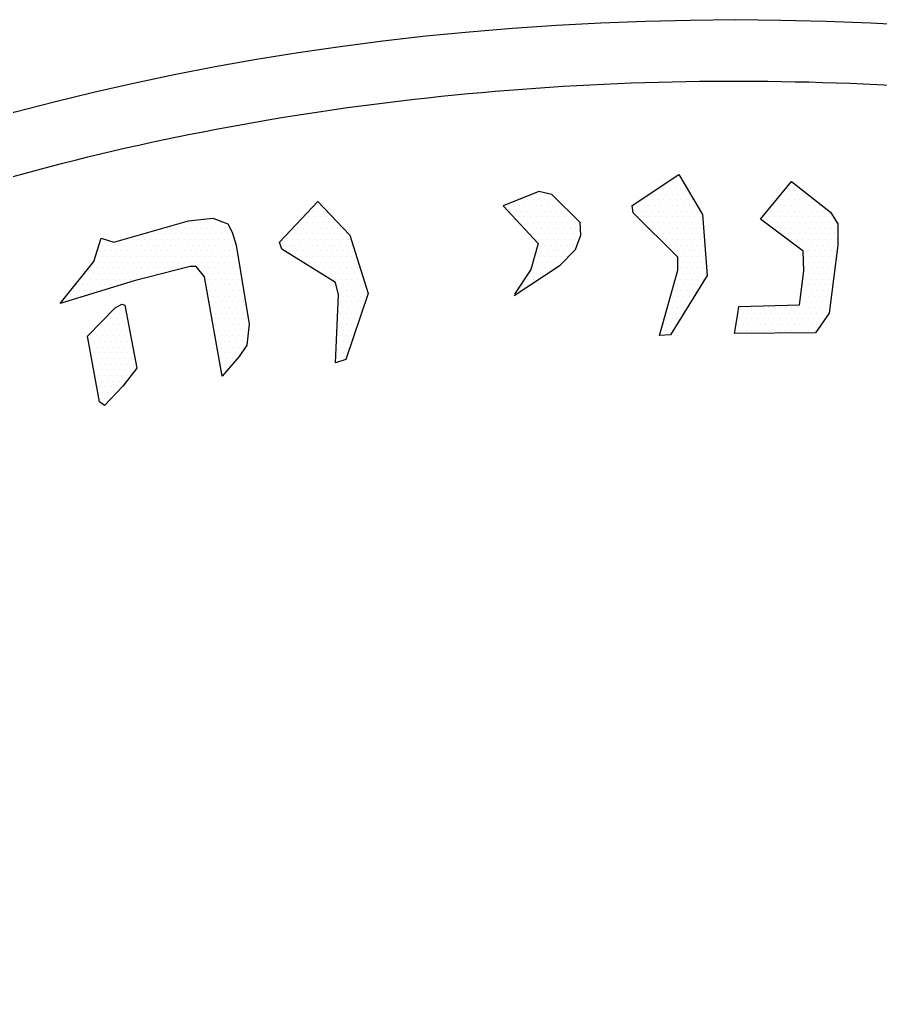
# Model space of a CAD drawing. Extents: x 208781 to 210549, y 749110 to 750610.
# Drawn here: x 209121.85 to 209157.4, y 750506.16 to 750546.76 of the extents above; entities that cross this region are included whole.
import ezdxf

# ---------------------------------------------------------------- set-up
doc = ezdxf.new("R2010")
doc.units = 0
doc.layers.add('_view', color=7, linetype='Continuous')

msp = doc.modelspace()

# ---------------------------------------------------------------- linework, layer by layer
at = {"layer": '_view'}
for p, q in [((209148.927, 750540.257), (209148.927, 750540.257)), ((209148.575, 750540.023), (209148.575, 750540.023)), ((209148.81, 750540.023), (209148.81, 750540.023)), ((209149.044, 750540.023), (209149.044, 750540.023)), ((209149.279, 750540.023), (209149.279, 750540.023)), ((209153.732, 750540.023), (209153.732, 750540.023)), ((209143.185, 750539.554), (209143.185, 750539.554)), ((209143.419, 750539.554), (209143.419, 750539.554)), ((209143.654, 750539.554), (209143.654, 750539.554)), ((209147.872, 750539.554), (209147.872, 750539.554)), ((209148.107, 750539.554), (209148.107, 750539.554)), ((209148.224, 750539.789), (209148.224, 750539.789)), ((209148.341, 750539.554), (209148.341, 750539.554)), ((209148.458, 750539.789), (209148.458, 750539.789)), ((209148.575, 750539.554), (209148.575, 750539.554)), ((209148.693, 750539.789), (209148.693, 750539.789)), ((209148.81, 750539.554), (209148.81, 750539.554)), ((209148.927, 750539.789), (209148.927, 750539.789)), ((209149.044, 750539.554), (209149.044, 750539.554)), ((209149.161, 750539.789), (209149.161, 750539.789)), ((209149.279, 750539.554), (209149.279, 750539.554)), ((209149.396, 750539.789), (209149.396, 750539.789)), ((209149.513, 750539.554), (209149.513, 750539.554)), ((209153.497, 750539.554), (209153.497, 750539.554)), ((209153.615, 750539.789), (209153.615, 750539.789)), ((209153.732, 750539.554), (209153.732, 750539.554)), ((209153.849, 750539.789), (209153.849, 750539.789)), ((209153.966, 750539.554), (209153.966, 750539.554)), ((209154.083, 750539.789), (209154.083, 750539.789)), ((209154.2, 750539.554), (209154.2, 750539.554)), ((209134.044, 750539.086), (209134.044, 750539.086)), ((209134.279, 750539.086), (209134.279, 750539.086)), ((209142.013, 750539.086), (209142.013, 750539.086)), ((209142.247, 750539.086), (209142.247, 750539.086)), ((209142.482, 750539.086), (209142.482, 750539.086)), ((209142.599, 750539.32), (209142.599, 750539.32)), ((209142.716, 750539.086), (209142.716, 750539.086)), ((209142.833, 750539.32), (209142.833, 750539.32)), ((209142.95, 750539.086), (209142.95, 750539.086)), ((209143.068, 750539.32), (209143.068, 750539.32)), ((209143.185, 750539.086), (209143.185, 750539.086)), ((209143.302, 750539.32), (209143.302, 750539.32)), ((209143.419, 750539.086), (209143.419, 750539.086)), ((209143.536, 750539.32), (209143.536, 750539.32)), ((209143.654, 750539.086), (209143.654, 750539.086)), ((209143.771, 750539.32), (209143.771, 750539.32)), ((209143.888, 750539.086), (209143.888, 750539.086)), ((209144.005, 750539.32), (209144.005, 750539.32)), ((209144.122, 750539.086), (209144.122, 750539.086)), ((209147.169, 750539.086), (209147.169, 750539.086)), ((209147.404, 750539.086), (209147.404, 750539.086)), ((209147.521, 750539.32), (209147.521, 750539.32)), ((209147.638, 750539.086), (209147.638, 750539.086)), ((209147.755, 750539.32), (209147.755, 750539.32)), ((209147.872, 750539.086), (209147.872, 750539.086)), ((209147.99, 750539.32), (209147.99, 750539.32)), ((209148.107, 750539.086), (209148.107, 750539.086)), ((209148.224, 750539.32), (209148.224, 750539.32)), ((209148.341, 750539.086), (209148.341, 750539.086)), ((209148.458, 750539.32), (209148.458, 750539.32)), ((209148.575, 750539.086), (209148.575, 750539.086)), ((209148.693, 750539.32), (209148.693, 750539.32)), ((209148.81, 750539.086), (209148.81, 750539.086)), ((209148.927, 750539.32), (209148.927, 750539.32)), ((209149.044, 750539.086), (209149.044, 750539.086)), ((209149.161, 750539.32), (209149.161, 750539.32)), ((209149.279, 750539.086), (209149.279, 750539.086)), ((209149.396, 750539.32), (209149.396, 750539.32)), ((209149.513, 750539.086), (209149.513, 750539.086)), ((209149.63, 750539.32), (209149.63, 750539.32)), ((209149.747, 750539.086), (209149.747, 750539.086)), ((209153.029, 750539.086), (209153.029, 750539.086)), ((209153.146, 750539.32), (209153.146, 750539.32)), ((209153.263, 750539.086), (209153.263, 750539.086)), ((209153.38, 750539.32), (209153.38, 750539.32)), ((209153.497, 750539.086), (209153.497, 750539.086)), ((209153.615, 750539.32), (209153.615, 750539.32)), ((209153.732, 750539.086), (209153.732, 750539.086)), ((209153.849, 750539.32), (209153.849, 750539.32)), ((209153.966, 750539.086), (209153.966, 750539.086)), ((209154.083, 750539.32), (209154.083, 750539.32)), ((209154.2, 750539.086), (209154.2, 750539.086)), ((209154.318, 750539.32), (209154.318, 750539.32)), ((209154.435, 750539.086), (209154.435, 750539.086)), ((209154.552, 750539.32), (209154.552, 750539.32)), ((209154.669, 750539.086), (209154.669, 750539.086)), ((209154.904, 750539.086), (209154.904, 750539.086)), ((209133.575, 750538.617), (209133.575, 750538.617)), ((209133.81, 750538.617), (209133.81, 750538.617)), ((209133.927, 750538.851), (209133.927, 750538.851)), ((209134.044, 750538.617), (209134.044, 750538.617)), ((209134.161, 750538.851), (209134.161, 750538.851)), ((209134.279, 750538.617), (209134.279, 750538.617)), ((209134.396, 750538.851), (209134.396, 750538.851)), ((209134.513, 750538.617), (209134.513, 750538.617)), ((209134.747, 750538.617), (209134.747, 750538.617)), ((209142.13, 750538.851), (209142.13, 750538.851)), ((209142.247, 750538.617), (209142.247, 750538.617)), ((209142.365, 750538.851), (209142.365, 750538.851)), ((209142.482, 750538.617), (209142.482, 750538.617)), ((209142.599, 750538.851), (209142.599, 750538.851)), ((209142.716, 750538.617), (209142.716, 750538.617)), ((209142.833, 750538.851), (209142.833, 750538.851)), ((209142.95, 750538.617), (209142.95, 750538.617)), ((209143.068, 750538.851), (209143.068, 750538.851)), ((209143.185, 750538.617), (209143.185, 750538.617)), ((209143.302, 750538.851), (209143.302, 750538.851)), ((209143.419, 750538.617), (209143.419, 750538.617)), ((209143.536, 750538.851), (209143.536, 750538.851)), ((209143.654, 750538.617), (209143.654, 750538.617)), ((209143.771, 750538.851), (209143.771, 750538.851)), ((209143.888, 750538.617), (209143.888, 750538.617)), ((209144.005, 750538.851), (209144.005, 750538.851)), ((209144.122, 750538.617), (209144.122, 750538.617)), ((209144.24, 750538.851), (209144.24, 750538.851)), ((209144.357, 750538.617), (209144.357, 750538.617)), ((209144.474, 750538.851), (209144.474, 750538.851)), ((209144.591, 750538.617), (209144.591, 750538.617)), ((209147.286, 750538.851), (209147.286, 750538.851)), ((209147.404, 750538.617), (209147.404, 750538.617)), ((209147.521, 750538.851), (209147.521, 750538.851)), ((209147.638, 750538.617), (209147.638, 750538.617)), ((209147.755, 750538.851), (209147.755, 750538.851)), ((209147.872, 750538.617), (209147.872, 750538.617)), ((209147.99, 750538.851), (209147.99, 750538.851)), ((209148.107, 750538.617), (209148.107, 750538.617)), ((209148.224, 750538.851), (209148.224, 750538.851)), ((209148.341, 750538.617), (209148.341, 750538.617)), ((209148.458, 750538.851), (209148.458, 750538.851)), ((209148.575, 750538.617), (209148.575, 750538.617)), ((209148.693, 750538.851), (209148.693, 750538.851)), ((209148.81, 750538.617), (209148.81, 750538.617)), ((209148.927, 750538.851), (209148.927, 750538.851)), ((209149.044, 750538.617), (209149.044, 750538.617)), ((209149.161, 750538.851), (209149.161, 750538.851)), ((209149.279, 750538.617), (209149.279, 750538.617)), ((209149.396, 750538.851), (209149.396, 750538.851)), ((209149.513, 750538.617), (209149.513, 750538.617)), ((209149.63, 750538.851), (209149.63, 750538.851)), ((209149.747, 750538.617), (209149.747, 750538.617)), ((209149.865, 750538.851), (209149.865, 750538.851)), ((209149.982, 750538.617), (209149.982, 750538.617)), ((209152.56, 750538.617), (209152.56, 750538.617)), ((209152.794, 750538.617), (209152.794, 750538.617)), ((209152.911, 750538.851), (209152.911, 750538.851)), ((209153.029, 750538.617), (209153.029, 750538.617)), ((209153.146, 750538.851), (209153.146, 750538.851)), ((209153.263, 750538.617), (209153.263, 750538.617)), ((209153.38, 750538.851), (209153.38, 750538.851)), ((209153.497, 750538.617), (209153.497, 750538.617)), ((209153.615, 750538.851), (209153.615, 750538.851)), ((209153.732, 750538.617), (209153.732, 750538.617)), ((209153.849, 750538.851), (209153.849, 750538.851)), ((209153.966, 750538.617), (209153.966, 750538.617)), ((209154.083, 750538.851), (209154.083, 750538.851)), ((209154.2, 750538.617), (209154.2, 750538.617)), ((209154.318, 750538.851), (209154.318, 750538.851)), ((209154.435, 750538.617), (209154.435, 750538.617)), ((209154.552, 750538.851), (209154.552, 750538.851)), ((209154.669, 750538.617), (209154.669, 750538.617)), ((209154.786, 750538.851), (209154.786, 750538.851)), ((209154.904, 750538.617), (209154.904, 750538.617)), ((209155.021, 750538.851), (209155.021, 750538.851)), ((209155.138, 750538.617), (209155.138, 750538.617)), ((209155.255, 750538.851), (209155.255, 750538.851)), ((209155.372, 750538.617), (209155.372, 750538.617)), ((209128.771, 750538.382), (209128.771, 750538.382)), ((209129.005, 750538.382), (209129.005, 750538.382)), ((209129.24, 750538.382), (209129.24, 750538.382)), ((209129.474, 750538.382), (209129.474, 750538.382)), ((209129.708, 750538.382), (209129.708, 750538.382)), ((209129.943, 750538.382), (209129.943, 750538.382)), ((209130.177, 750538.382), (209130.177, 750538.382)), ((209133.458, 750538.382), (209133.458, 750538.382)), ((209133.693, 750538.382), (209133.693, 750538.382)), ((209133.927, 750538.382), (209133.927, 750538.382)), ((209134.161, 750538.382), (209134.161, 750538.382)), ((209134.396, 750538.382), (209134.396, 750538.382)), ((209134.63, 750538.382), (209134.63, 750538.382)), ((209134.865, 750538.382), (209134.865, 750538.382)), ((209142.599, 750538.382), (209142.599, 750538.382)), ((209142.833, 750538.382), (209142.833, 750538.382)), ((209143.068, 750538.382), (209143.068, 750538.382)), ((209143.302, 750538.382), (209143.302, 750538.382)), ((209143.536, 750538.382), (209143.536, 750538.382)), ((209143.771, 750538.382), (209143.771, 750538.382)), ((209144.005, 750538.382), (209144.005, 750538.382)), ((209144.24, 750538.382), (209144.24, 750538.382)), ((209144.474, 750538.382), (209144.474, 750538.382)), ((209144.708, 750538.382), (209144.708, 750538.382)), ((209144.943, 750538.382), (209144.943, 750538.382)), ((209147.755, 750538.382), (209147.755, 750538.382)), ((209147.99, 750538.382), (209147.99, 750538.382)), ((209148.224, 750538.382), (209148.224, 750538.382)), ((209148.458, 750538.382), (209148.458, 750538.382)), ((209148.693, 750538.382), (209148.693, 750538.382)), ((209148.927, 750538.382), (209148.927, 750538.382)), ((209149.161, 750538.382), (209149.161, 750538.382)), ((209149.396, 750538.382), (209149.396, 750538.382)), ((209149.63, 750538.382), (209149.63, 750538.382)), ((209149.865, 750538.382), (209149.865, 750538.382)), ((209152.677, 750538.382), (209152.677, 750538.382)), ((209152.911, 750538.382), (209152.911, 750538.382)), ((209153.146, 750538.382), (209153.146, 750538.382)), ((209153.38, 750538.382), (209153.38, 750538.382)), ((209153.615, 750538.382), (209153.615, 750538.382)), ((209153.849, 750538.382), (209153.849, 750538.382)), ((209154.083, 750538.382), (209154.083, 750538.382)), ((209154.318, 750538.382), (209154.318, 750538.382)), ((209154.552, 750538.382), (209154.552, 750538.382)), ((209154.786, 750538.382), (209154.786, 750538.382)), ((209155.021, 750538.382), (209155.021, 750538.382)), ((209155.255, 750538.382), (209155.255, 750538.382)), ((209155.49, 750538.382), (209155.49, 750538.382)), ((209127.13, 750537.914), (209127.13, 750537.914)), ((209127.365, 750537.914), (209127.365, 750537.914)), ((209127.599, 750537.914), (209127.599, 750537.914)), ((209127.833, 750537.914), (209127.833, 750537.914)), ((209127.95, 750538.148), (209127.95, 750538.148)), ((209128.068, 750537.914), (209128.068, 750537.914)), ((209128.185, 750538.148), (209128.185, 750538.148)), ((209128.302, 750537.914), (209128.302, 750537.914)), ((209128.419, 750538.148), (209128.419, 750538.148)), ((209128.536, 750537.914), (209128.536, 750537.914)), ((209128.654, 750538.148), (209128.654, 750538.148)), ((209128.771, 750537.914), (209128.771, 750537.914)), ((209128.888, 750538.148), (209128.888, 750538.148)), ((209129.005, 750537.914), (209129.005, 750537.914)), ((209129.122, 750538.148), (209129.122, 750538.148)), ((209129.24, 750537.914), (209129.24, 750537.914)), ((209129.357, 750538.148), (209129.357, 750538.148)), ((209129.474, 750537.914), (209129.474, 750537.914)), ((209129.591, 750538.148), (209129.591, 750538.148)), ((209129.708, 750537.914), (209129.708, 750537.914)), ((209129.825, 750538.148), (209129.825, 750538.148)), ((209129.943, 750537.914), (209129.943, 750537.914)), ((209130.06, 750538.148), (209130.06, 750538.148)), ((209130.177, 750537.914), (209130.177, 750537.914)), ((209130.294, 750538.148), (209130.294, 750538.148)), ((209130.411, 750537.914), (209130.411, 750537.914)), ((209130.529, 750538.148), (209130.529, 750538.148)), ((209130.646, 750537.914), (209130.646, 750537.914)), ((209132.99, 750537.914), (209132.99, 750537.914)), ((209133.224, 750537.914), (209133.224, 750537.914)), ((209133.341, 750538.148), (209133.341, 750538.148)), ((209133.458, 750537.914), (209133.458, 750537.914)), ((209133.575, 750538.148), (209133.575, 750538.148)), ((209133.693, 750537.914), (209133.693, 750537.914)), ((209133.81, 750538.148), (209133.81, 750538.148)), ((209133.927, 750537.914), (209133.927, 750537.914)), ((209134.044, 750538.148), (209134.044, 750538.148)), ((209134.161, 750537.914), (209134.161, 750537.914)), ((209134.279, 750538.148), (209134.279, 750538.148)), ((209134.396, 750537.914), (209134.396, 750537.914)), ((209134.513, 750538.148), (209134.513, 750538.148)), ((209134.63, 750537.914), (209134.63, 750537.914)), ((209134.747, 750538.148), (209134.747, 750538.148)), ((209134.865, 750537.914), (209134.865, 750537.914)), ((209134.982, 750538.148), (209134.982, 750538.148)), ((209135.099, 750537.914), (209135.099, 750537.914)), ((209135.333, 750537.914), (209135.333, 750537.914)), ((209142.716, 750538.148), (209142.716, 750538.148)), ((209142.95, 750538.148), (209142.95, 750538.148)), ((209143.068, 750537.914), (209143.068, 750537.914)), ((209143.185, 750538.148), (209143.185, 750538.148)), ((209143.302, 750537.914), (209143.302, 750537.914)), ((209143.419, 750538.148), (209143.419, 750538.148)), ((209143.536, 750537.914), (209143.536, 750537.914)), ((209143.654, 750538.148), (209143.654, 750538.148)), ((209143.771, 750537.914), (209143.771, 750537.914)), ((209143.888, 750538.148), (209143.888, 750538.148)), ((209144.005, 750537.914), (209144.005, 750537.914)), ((209144.122, 750538.148), (209144.122, 750538.148)), ((209144.24, 750537.914), (209144.24, 750537.914)), ((209144.357, 750538.148), (209144.357, 750538.148)), ((209144.474, 750537.914), (209144.474, 750537.914)), ((209144.591, 750538.148), (209144.591, 750538.148)), ((209144.708, 750537.914), (209144.708, 750537.914)), ((209144.825, 750538.148), (209144.825, 750538.148)), ((209144.943, 750537.914), (209144.943, 750537.914)), ((209147.872, 750538.148), (209147.872, 750538.148)), ((209148.107, 750538.148), (209148.107, 750538.148)), ((209148.224, 750537.914), (209148.224, 750537.914)), ((209148.341, 750538.148), (209148.341, 750538.148)), ((209148.458, 750537.914), (209148.458, 750537.914)), ((209148.575, 750538.148), (209148.575, 750538.148)), ((209148.693, 750537.914), (209148.693, 750537.914)), ((209148.81, 750538.148), (209148.81, 750538.148)), ((209148.927, 750537.914), (209148.927, 750537.914)), ((209149.044, 750538.148), (209149.044, 750538.148)), ((209149.161, 750537.914), (209149.161, 750537.914)), ((209149.279, 750538.148), (209149.279, 750538.148)), ((209149.396, 750537.914), (209149.396, 750537.914)), ((209149.513, 750538.148), (209149.513, 750538.148)), ((209149.63, 750537.914), (209149.63, 750537.914)), ((209149.747, 750538.148), (209149.747, 750538.148)), ((209149.865, 750537.914), (209149.865, 750537.914)), ((209149.982, 750538.148), (209149.982, 750538.148)), ((209150.099, 750537.914), (209150.099, 750537.914)), ((209153.029, 750538.148), (209153.029, 750538.148)), ((209153.263, 750538.148), (209153.263, 750538.148)), ((209153.38, 750537.914), (209153.38, 750537.914)), ((209153.497, 750538.148), (209153.497, 750538.148)), ((209153.615, 750537.914), (209153.615, 750537.914)), ((209153.732, 750538.148), (209153.732, 750538.148)), ((209153.849, 750537.914), (209153.849, 750537.914)), ((209153.966, 750538.148), (209153.966, 750538.148)), ((209154.083, 750537.914), (209154.083, 750537.914)), ((209154.2, 750538.148), (209154.2, 750538.148)), ((209154.318, 750537.914), (209154.318, 750537.914)), ((209154.435, 750538.148), (209154.435, 750538.148)), ((209154.552, 750537.914), (209154.552, 750537.914)), ((209154.669, 750538.148), (209154.669, 750538.148)), ((209154.786, 750537.914), (209154.786, 750537.914)), ((209154.904, 750538.148), (209154.904, 750538.148)), ((209155.021, 750537.914), (209155.021, 750537.914)), ((209155.138, 750538.148), (209155.138, 750538.148)), ((209155.255, 750537.914), (209155.255, 750537.914)), ((209155.372, 750538.148), (209155.372, 750538.148)), ((209155.49, 750537.914), (209155.49, 750537.914)), ((209155.607, 750538.148), (209155.607, 750538.148)), ((209125.255, 750537.445), (209125.255, 750537.445)), ((209125.372, 750537.679), (209125.372, 750537.679)), ((209125.49, 750537.445), (209125.49, 750537.445)), ((209125.724, 750537.445), (209125.724, 750537.445)), ((209125.958, 750537.445), (209125.958, 750537.445)), ((209126.193, 750537.445), (209126.193, 750537.445)), ((209126.31, 750537.679), (209126.31, 750537.679)), ((209126.427, 750537.445), (209126.427, 750537.445)), ((209126.544, 750537.679), (209126.544, 750537.679)), ((209126.661, 750537.445), (209126.661, 750537.445)), ((209126.779, 750537.679), (209126.779, 750537.679)), ((209126.896, 750537.445), (209126.896, 750537.445)), ((209127.013, 750537.679), (209127.013, 750537.679)), ((209127.13, 750537.445), (209127.13, 750537.445)), ((209127.247, 750537.679), (209127.247, 750537.679)), ((209127.365, 750537.445), (209127.365, 750537.445)), ((209127.482, 750537.679), (209127.482, 750537.679)), ((209127.599, 750537.445), (209127.599, 750537.445)), ((209127.716, 750537.679), (209127.716, 750537.679)), ((209127.833, 750537.445), (209127.833, 750537.445)), ((209127.95, 750537.679), (209127.95, 750537.679)), ((209128.068, 750537.445), (209128.068, 750537.445)), ((209128.185, 750537.679), (209128.185, 750537.679)), ((209128.302, 750537.445), (209128.302, 750537.445)), ((209128.419, 750537.679), (209128.419, 750537.679)), ((209128.536, 750537.445), (209128.536, 750537.445)), ((209128.654, 750537.679), (209128.654, 750537.679)), ((209128.771, 750537.445), (209128.771, 750537.445)), ((209128.888, 750537.679), (209128.888, 750537.679)), ((209129.005, 750537.445), (209129.005, 750537.445)), ((209129.122, 750537.679), (209129.122, 750537.679)), ((209129.24, 750537.445), (209129.24, 750537.445)), ((209129.357, 750537.679), (209129.357, 750537.679)), ((209129.474, 750537.445), (209129.474, 750537.445)), ((209129.591, 750537.679), (209129.591, 750537.679)), ((209129.708, 750537.445), (209129.708, 750537.445)), ((209129.825, 750537.679), (209129.825, 750537.679)), ((209129.943, 750537.445), (209129.943, 750537.445)), ((209130.06, 750537.679), (209130.06, 750537.679)), ((209130.177, 750537.445), (209130.177, 750537.445)), ((209130.294, 750537.679), (209130.294, 750537.679)), ((209130.411, 750537.445), (209130.411, 750537.445)), ((209130.529, 750537.679), (209130.529, 750537.679)), ((209130.646, 750537.445), (209130.646, 750537.445)), ((209132.755, 750537.445), (209132.755, 750537.445)), ((209132.872, 750537.679), (209132.872, 750537.679)), ((209132.99, 750537.445), (209132.99, 750537.445)), ((209133.107, 750537.679), (209133.107, 750537.679)), ((209133.224, 750537.445), (209133.224, 750537.445)), ((209133.341, 750537.679), (209133.341, 750537.679)), ((209133.458, 750537.445), (209133.458, 750537.445)), ((209133.575, 750537.679), (209133.575, 750537.679)), ((209133.693, 750537.445), (209133.693, 750537.445)), ((209133.81, 750537.679), (209133.81, 750537.679)), ((209133.927, 750537.445), (209133.927, 750537.445)), ((209134.044, 750537.679), (209134.044, 750537.679)), ((209134.161, 750537.445), (209134.161, 750537.445)), ((209134.279, 750537.679), (209134.279, 750537.679)), ((209134.396, 750537.445), (209134.396, 750537.445)), ((209134.513, 750537.679), (209134.513, 750537.679)), ((209134.63, 750537.445), (209134.63, 750537.445)), ((209134.747, 750537.679), (209134.747, 750537.679)), ((209134.865, 750537.445), (209134.865, 750537.445)), ((209134.982, 750537.679), (209134.982, 750537.679)), ((209135.099, 750537.445), (209135.099, 750537.445)), ((209135.216, 750537.679), (209135.216, 750537.679)), ((209135.333, 750537.445), (209135.333, 750537.445)), ((209135.45, 750537.679), (209135.45, 750537.679)), ((209135.568, 750537.445), (209135.568, 750537.445)), ((209143.185, 750537.679), (209143.185, 750537.679)), ((209143.302, 750537.445), (209143.302, 750537.445)), ((209143.419, 750537.679), (209143.419, 750537.679)), ((209143.536, 750537.445), (209143.536, 750537.445)), ((209143.654, 750537.679), (209143.654, 750537.679)), ((209143.771, 750537.445), (209143.771, 750537.445)), ((209143.888, 750537.679), (209143.888, 750537.679)), ((209144.005, 750537.445), (209144.005, 750537.445)), ((209144.122, 750537.679), (209144.122, 750537.679)), ((209144.24, 750537.445), (209144.24, 750537.445)), ((209144.357, 750537.679), (209144.357, 750537.679)), ((209144.474, 750537.445), (209144.474, 750537.445)), ((209144.591, 750537.679), (209144.591, 750537.679)), ((209144.708, 750537.445), (209144.708, 750537.445)), ((209144.825, 750537.679), (209144.825, 750537.679)), ((209148.341, 750537.679), (209148.341, 750537.679)), ((209148.575, 750537.679), (209148.575, 750537.679)), ((209148.693, 750537.445), (209148.693, 750537.445)), ((209148.81, 750537.679), (209148.81, 750537.679)), ((209148.927, 750537.445), (209148.927, 750537.445)), ((209149.044, 750537.679), (209149.044, 750537.679)), ((209149.161, 750537.445), (209149.161, 750537.445)), ((209149.279, 750537.679), (209149.279, 750537.679)), ((209149.396, 750537.445), (209149.396, 750537.445)), ((209149.513, 750537.679), (209149.513, 750537.679)), ((209149.63, 750537.445), (209149.63, 750537.445)), ((209149.747, 750537.679), (209149.747, 750537.679)), ((209149.865, 750537.445), (209149.865, 750537.445)), ((209149.982, 750537.679), (209149.982, 750537.679)), ((209150.099, 750537.445), (209150.099, 750537.445)), ((209153.732, 750537.679), (209153.732, 750537.679)), ((209153.966, 750537.679), (209153.966, 750537.679)), ((209154.083, 750537.445), (209154.083, 750537.445)), ((209154.2, 750537.679), (209154.2, 750537.679)), ((209154.318, 750537.445), (209154.318, 750537.445)), ((209154.435, 750537.679), (209154.435, 750537.679)), ((209154.552, 750537.445), (209154.552, 750537.445)), ((209154.669, 750537.679), (209154.669, 750537.679)), ((209154.786, 750537.445), (209154.786, 750537.445)), ((209154.904, 750537.679), (209154.904, 750537.679)), ((209155.021, 750537.445), (209155.021, 750537.445)), ((209155.138, 750537.679), (209155.138, 750537.679)), ((209155.255, 750537.445), (209155.255, 750537.445)), ((209155.372, 750537.679), (209155.372, 750537.679)), ((209155.49, 750537.445), (209155.49, 750537.445)), ((209155.607, 750537.679), (209155.607, 750537.679)), ((209125.021, 750536.976), (209125.021, 750536.976)), ((209125.138, 750537.211), (209125.138, 750537.211)), ((209125.255, 750536.976), (209125.255, 750536.976)), ((209125.372, 750537.211), (209125.372, 750537.211)), ((209125.49, 750536.976), (209125.49, 750536.976)), ((209125.607, 750537.211), (209125.607, 750537.211)), ((209125.724, 750536.976), (209125.724, 750536.976)), ((209125.841, 750537.211), (209125.841, 750537.211)), ((209125.958, 750536.976), (209125.958, 750536.976)), ((209126.075, 750537.211), (209126.075, 750537.211)), ((209126.193, 750536.976), (209126.193, 750536.976)), ((209126.31, 750537.211), (209126.31, 750537.211)), ((209126.427, 750536.976), (209126.427, 750536.976)), ((209126.544, 750537.211), (209126.544, 750537.211)), ((209126.661, 750536.976), (209126.661, 750536.976)), ((209126.779, 750537.211), (209126.779, 750537.211)), ((209126.896, 750536.976), (209126.896, 750536.976)), ((209127.013, 750537.211), (209127.013, 750537.211)), ((209127.13, 750536.976), (209127.13, 750536.976)), ((209127.247, 750537.211), (209127.247, 750537.211)), ((209127.365, 750536.976), (209127.365, 750536.976)), ((209127.482, 750537.211), (209127.482, 750537.211)), ((209127.599, 750536.976), (209127.599, 750536.976)), ((209127.716, 750537.211), (209127.716, 750537.211)), ((209127.833, 750536.976), (209127.833, 750536.976)), ((209127.95, 750537.211), (209127.95, 750537.211)), ((209128.068, 750536.976), (209128.068, 750536.976)), ((209128.185, 750537.211), (209128.185, 750537.211)), ((209128.302, 750536.976), (209128.302, 750536.976)), ((209128.419, 750537.211), (209128.419, 750537.211)), ((209128.536, 750536.976), (209128.536, 750536.976)), ((209128.654, 750537.211), (209128.654, 750537.211)), ((209128.771, 750536.976), (209128.771, 750536.976)), ((209128.888, 750537.211), (209128.888, 750537.211)), ((209129.005, 750536.976), (209129.005, 750536.976)), ((209129.122, 750537.211), (209129.122, 750537.211)), ((209129.24, 750536.976), (209129.24, 750536.976)), ((209129.357, 750537.211), (209129.357, 750537.211)), ((209129.474, 750536.976), (209129.474, 750536.976)), ((209129.591, 750537.211), (209129.591, 750537.211)), ((209129.708, 750536.976), (209129.708, 750536.976)), ((209129.825, 750537.211), (209129.825, 750537.211)), ((209129.943, 750536.976), (209129.943, 750536.976)), ((209130.06, 750537.211), (209130.06, 750537.211)), ((209130.177, 750536.976), (209130.177, 750536.976)), ((209130.294, 750537.211), (209130.294, 750537.211)), ((209130.411, 750536.976), (209130.411, 750536.976)), ((209130.529, 750537.211), (209130.529, 750537.211)), ((209130.646, 750536.976), (209130.646, 750536.976)), ((209130.763, 750537.211), (209130.763, 750537.211)), ((209132.872, 750537.211), (209132.872, 750537.211)), ((209133.107, 750537.211), (209133.107, 750537.211)), ((209133.224, 750536.976), (209133.224, 750536.976)), ((209133.341, 750537.211), (209133.341, 750537.211)), ((209133.458, 750536.976), (209133.458, 750536.976)), ((209133.575, 750537.211), (209133.575, 750537.211)), ((209133.693, 750536.976), (209133.693, 750536.976)), ((209133.81, 750537.211), (209133.81, 750537.211)), ((209133.927, 750536.976), (209133.927, 750536.976)), ((209134.044, 750537.211), (209134.044, 750537.211)), ((209134.161, 750536.976), (209134.161, 750536.976)), ((209134.279, 750537.211), (209134.279, 750537.211)), ((209134.396, 750536.976), (209134.396, 750536.976)), ((209134.513, 750537.211), (209134.513, 750537.211)), ((209134.63, 750536.976), (209134.63, 750536.976)), ((209134.747, 750537.211), (209134.747, 750537.211)), ((209134.865, 750536.976), (209134.865, 750536.976)), ((209134.982, 750537.211), (209134.982, 750537.211)), ((209135.099, 750536.976), (209135.099, 750536.976)), ((209135.216, 750537.211), (209135.216, 750537.211)), ((209135.333, 750536.976), (209135.333, 750536.976)), ((209135.45, 750537.211), (209135.45, 750537.211)), ((209135.568, 750536.976), (209135.568, 750536.976)), ((209135.685, 750537.211), (209135.685, 750537.211)), ((209143.302, 750536.976), (209143.302, 750536.976)), ((209143.419, 750537.211), (209143.419, 750537.211)), ((209143.536, 750536.976), (209143.536, 750536.976)), ((209143.654, 750537.211), (209143.654, 750537.211)), ((209143.771, 750536.976), (209143.771, 750536.976)), ((209143.888, 750537.211), (209143.888, 750537.211)), ((209144.005, 750536.976), (209144.005, 750536.976)), ((209144.122, 750537.211), (209144.122, 750537.211)), ((209144.24, 750536.976), (209144.24, 750536.976)), ((209144.357, 750537.211), (209144.357, 750537.211)), ((209144.474, 750536.976), (209144.474, 750536.976)), ((209144.591, 750537.211), (209144.591, 750537.211)), ((209148.81, 750537.211), (209148.81, 750537.211)), ((209149.044, 750537.211), (209149.044, 750537.211)), ((209149.161, 750536.976), (209149.161, 750536.976)), ((209149.279, 750537.211), (209149.279, 750537.211)), ((209149.396, 750536.976), (209149.396, 750536.976)), ((209149.513, 750537.211), (209149.513, 750537.211)), ((209149.63, 750536.976), (209149.63, 750536.976)), ((209149.747, 750537.211), (209149.747, 750537.211)), ((209149.865, 750536.976), (209149.865, 750536.976)), ((209149.982, 750537.211), (209149.982, 750537.211)), ((209150.099, 750536.976), (209150.099, 750536.976)), ((209154.318, 750536.976), (209154.318, 750536.976)), ((209154.435, 750537.211), (209154.435, 750537.211)), ((209154.552, 750536.976), (209154.552, 750536.976)), ((209154.669, 750537.211), (209154.669, 750537.211)), ((209154.786, 750536.976), (209154.786, 750536.976)), ((209154.904, 750537.211), (209154.904, 750537.211)), ((209155.021, 750536.976), (209155.021, 750536.976)), ((209155.138, 750537.211), (209155.138, 750537.211)), ((209155.255, 750536.976), (209155.255, 750536.976)), ((209155.372, 750537.211), (209155.372, 750537.211)), ((209155.49, 750536.976), (209155.49, 750536.976)), ((209155.607, 750537.211), (209155.607, 750537.211)), ((209124.904, 750536.742), (209124.904, 750536.742)), ((209125.138, 750536.742), (209125.138, 750536.742)), ((209125.372, 750536.742), (209125.372, 750536.742)), ((209125.607, 750536.742), (209125.607, 750536.742)), ((209125.841, 750536.742), (209125.841, 750536.742)), ((209126.075, 750536.742), (209126.075, 750536.742)), ((209126.31, 750536.742), (209126.31, 750536.742)), ((209126.544, 750536.742), (209126.544, 750536.742)), ((209126.779, 750536.742), (209126.779, 750536.742)), ((209127.013, 750536.742), (209127.013, 750536.742)), ((209127.247, 750536.742), (209127.247, 750536.742)), ((209127.482, 750536.742), (209127.482, 750536.742)), ((209127.716, 750536.742), (209127.716, 750536.742)), ((209127.95, 750536.742), (209127.95, 750536.742)), ((209128.185, 750536.742), (209128.185, 750536.742)), ((209128.419, 750536.742), (209128.419, 750536.742)), ((209128.654, 750536.742), (209128.654, 750536.742)), ((209128.888, 750536.742), (209128.888, 750536.742)), ((209129.122, 750536.742), (209129.122, 750536.742)), ((209129.357, 750536.742), (209129.357, 750536.742)), ((209129.591, 750536.742), (209129.591, 750536.742)), ((209129.825, 750536.742), (209129.825, 750536.742)), ((209130.06, 750536.742), (209130.06, 750536.742)), ((209130.294, 750536.742), (209130.294, 750536.742)), ((209130.529, 750536.742), (209130.529, 750536.742)), ((209130.763, 750536.742), (209130.763, 750536.742)), ((209133.575, 750536.742), (209133.575, 750536.742)), ((209133.81, 750536.742), (209133.81, 750536.742)), ((209134.044, 750536.742), (209134.044, 750536.742)), ((209134.279, 750536.742), (209134.279, 750536.742)), ((209134.513, 750536.742), (209134.513, 750536.742)), ((209134.747, 750536.742), (209134.747, 750536.742)), ((209134.982, 750536.742), (209134.982, 750536.742)), ((209135.216, 750536.742), (209135.216, 750536.742)), ((209135.45, 750536.742), (209135.45, 750536.742)), ((209135.685, 750536.742), (209135.685, 750536.742)), ((209143.185, 750536.742), (209143.185, 750536.742)), ((209143.419, 750536.742), (209143.419, 750536.742)), ((209143.654, 750536.742), (209143.654, 750536.742)), ((209143.888, 750536.742), (209143.888, 750536.742)), ((209144.122, 750536.742), (209144.122, 750536.742)), ((209149.044, 750536.742), (209149.044, 750536.742)), ((209149.279, 750536.742), (209149.279, 750536.742)), ((209149.513, 750536.742), (209149.513, 750536.742)), ((209149.747, 750536.742), (209149.747, 750536.742)), ((209149.982, 750536.742), (209149.982, 750536.742)), ((209154.435, 750536.742), (209154.435, 750536.742)), ((209154.669, 750536.742), (209154.669, 750536.742)), ((209154.904, 750536.742), (209154.904, 750536.742)), ((209155.138, 750536.742), (209155.138, 750536.742)), ((209155.372, 750536.742), (209155.372, 750536.742)), ((209124.669, 750536.273), (209124.669, 750536.273)), ((209124.786, 750536.507), (209124.786, 750536.507)), ((209124.904, 750536.273), (209124.904, 750536.273)), ((209125.021, 750536.507), (209125.021, 750536.507)), ((209125.138, 750536.273), (209125.138, 750536.273)), ((209125.255, 750536.507), (209125.255, 750536.507)), ((209125.372, 750536.273), (209125.372, 750536.273)), ((209125.49, 750536.507), (209125.49, 750536.507)), ((209125.607, 750536.273), (209125.607, 750536.273)), ((209125.724, 750536.507), (209125.724, 750536.507)), ((209125.841, 750536.273), (209125.841, 750536.273)), ((209125.958, 750536.507), (209125.958, 750536.507)), ((209126.075, 750536.273), (209126.075, 750536.273)), ((209126.193, 750536.507), (209126.193, 750536.507)), ((209126.31, 750536.273), (209126.31, 750536.273)), ((209126.427, 750536.507), (209126.427, 750536.507)), ((209126.544, 750536.273), (209126.544, 750536.273)), ((209126.661, 750536.507), (209126.661, 750536.507)), ((209126.779, 750536.273), (209126.779, 750536.273)), ((209126.896, 750536.507), (209126.896, 750536.507)), ((209127.013, 750536.273), (209127.013, 750536.273)), ((209127.13, 750536.507), (209127.13, 750536.507)), ((209127.247, 750536.273), (209127.247, 750536.273)), ((209127.365, 750536.507), (209127.365, 750536.507)), ((209127.482, 750536.273), (209127.482, 750536.273)), ((209127.599, 750536.507), (209127.599, 750536.507)), ((209127.716, 750536.273), (209127.716, 750536.273)), ((209127.833, 750536.507), (209127.833, 750536.507)), ((209128.068, 750536.507), (209128.068, 750536.507)), ((209128.302, 750536.507), (209128.302, 750536.507)), ((209128.536, 750536.507), (209128.536, 750536.507)), ((209129.24, 750536.507), (209129.24, 750536.507)), ((209129.474, 750536.507), (209129.474, 750536.507)), ((209129.591, 750536.273), (209129.591, 750536.273)), ((209129.708, 750536.507), (209129.708, 750536.507)), ((209129.825, 750536.273), (209129.825, 750536.273)), ((209129.943, 750536.507), (209129.943, 750536.507)), ((209130.06, 750536.273), (209130.06, 750536.273)), ((209130.177, 750536.507), (209130.177, 750536.507)), ((209130.294, 750536.273), (209130.294, 750536.273)), ((209130.411, 750536.507), (209130.411, 750536.507)), ((209130.529, 750536.273), (209130.529, 750536.273)), ((209130.646, 750536.507), (209130.646, 750536.507)), ((209130.763, 750536.273), (209130.763, 750536.273)), ((209130.88, 750536.507), (209130.88, 750536.507)), ((209134.161, 750536.507), (209134.161, 750536.507)), ((209134.396, 750536.507), (209134.396, 750536.507)), ((209134.513, 750536.273), (209134.513, 750536.273)), ((209134.63, 750536.507), (209134.63, 750536.507)), ((209134.747, 750536.273), (209134.747, 750536.273)), ((209134.865, 750536.507), (209134.865, 750536.507)), ((209134.982, 750536.273), (209134.982, 750536.273)), ((209135.099, 750536.507), (209135.099, 750536.507)), ((209135.216, 750536.273), (209135.216, 750536.273)), ((209135.333, 750536.507), (209135.333, 750536.507)), ((209135.45, 750536.273), (209135.45, 750536.273)), ((209135.568, 750536.507), (209135.568, 750536.507)), ((209135.685, 750536.273), (209135.685, 750536.273)), ((209135.802, 750536.507), (209135.802, 750536.507)), ((209135.919, 750536.273), (209135.919, 750536.273)), ((209142.95, 750536.273), (209142.95, 750536.273)), ((209143.068, 750536.507), (209143.068, 750536.507)), ((209143.185, 750536.273), (209143.185, 750536.273)), ((209143.302, 750536.507), (209143.302, 750536.507)), ((209143.419, 750536.273), (209143.419, 750536.273)), ((209143.536, 750536.507), (209143.536, 750536.507)), ((209143.771, 750536.507), (209143.771, 750536.507)), ((209149.044, 750536.273), (209149.044, 750536.273)), ((209149.161, 750536.507), (209149.161, 750536.507)), ((209149.279, 750536.273), (209149.279, 750536.273)), ((209149.396, 750536.507), (209149.396, 750536.507)), ((209149.513, 750536.273), (209149.513, 750536.273)), ((209149.63, 750536.507), (209149.63, 750536.507)), ((209149.747, 750536.273), (209149.747, 750536.273)), ((209149.865, 750536.507), (209149.865, 750536.507)), ((209149.982, 750536.273), (209149.982, 750536.273)), ((209150.099, 750536.507), (209150.099, 750536.507)), ((209150.216, 750536.273), (209150.216, 750536.273)), ((209154.318, 750536.507), (209154.318, 750536.507)), ((209154.435, 750536.273), (209154.435, 750536.273)), ((209154.552, 750536.507), (209154.552, 750536.507)), ((209154.669, 750536.273), (209154.669, 750536.273)), ((209154.786, 750536.507), (209154.786, 750536.507)), ((209154.904, 750536.273), (209154.904, 750536.273)), ((209155.021, 750536.507), (209155.021, 750536.507)), ((209155.138, 750536.273), (209155.138, 750536.273)), ((209155.255, 750536.507), (209155.255, 750536.507)), ((209155.372, 750536.273), (209155.372, 750536.273)), ((209155.49, 750536.507), (209155.49, 750536.507)), ((209124.2, 750535.804), (209124.2, 750535.804)), ((209124.435, 750535.804), (209124.435, 750535.804)), ((209124.552, 750536.039), (209124.552, 750536.039)), ((209124.669, 750535.804), (209124.669, 750535.804)), ((209124.786, 750536.039), (209124.786, 750536.039)), ((209124.904, 750535.804), (209124.904, 750535.804)), ((209125.021, 750536.039), (209125.021, 750536.039)), ((209125.138, 750535.804), (209125.138, 750535.804)), ((209125.255, 750536.039), (209125.255, 750536.039)), ((209125.372, 750535.804), (209125.372, 750535.804)), ((209125.49, 750536.039), (209125.49, 750536.039)), ((209125.607, 750535.804), (209125.607, 750535.804)), ((209125.724, 750536.039), (209125.724, 750536.039)), ((209125.841, 750535.804), (209125.841, 750535.804)), ((209125.958, 750536.039), (209125.958, 750536.039)), ((209126.193, 750536.039), (209126.193, 750536.039)), ((209126.427, 750536.039), (209126.427, 750536.039)), ((209126.661, 750536.039), (209126.661, 750536.039)), ((209129.591, 750535.804), (209129.591, 750535.804)), ((209129.708, 750536.039), (209129.708, 750536.039)), ((209129.825, 750535.804), (209129.825, 750535.804)), ((209129.943, 750536.039), (209129.943, 750536.039)), ((209130.06, 750535.804), (209130.06, 750535.804)), ((209130.177, 750536.039), (209130.177, 750536.039)), ((209130.294, 750535.804), (209130.294, 750535.804)), ((209130.411, 750536.039), (209130.411, 750536.039)), ((209130.529, 750535.804), (209130.529, 750535.804)), ((209130.646, 750536.039), (209130.646, 750536.039)), ((209130.763, 750535.804), (209130.763, 750535.804)), ((209130.88, 750536.039), (209130.88, 750536.039)), ((209130.997, 750535.804), (209130.997, 750535.804)), ((209134.865, 750536.039), (209134.865, 750536.039)), ((209134.982, 750535.804), (209134.982, 750535.804)), ((209135.099, 750536.039), (209135.099, 750536.039)), ((209135.216, 750535.804), (209135.216, 750535.804)), ((209135.333, 750536.039), (209135.333, 750536.039)), ((209135.45, 750535.804), (209135.45, 750535.804)), ((209135.568, 750536.039), (209135.568, 750536.039)), ((209135.685, 750535.804), (209135.685, 750535.804)), ((209135.802, 750536.039), (209135.802, 750536.039)), ((209135.919, 750535.804), (209135.919, 750535.804)), ((209136.036, 750536.039), (209136.036, 750536.039)), ((209142.716, 750535.804), (209142.716, 750535.804)), ((209142.833, 750536.039), (209142.833, 750536.039)), ((209143.068, 750536.039), (209143.068, 750536.039)), ((209149.044, 750535.804), (209149.044, 750535.804)), ((209149.161, 750536.039), (209149.161, 750536.039)), ((209149.279, 750535.804), (209149.279, 750535.804)), ((209149.396, 750536.039), (209149.396, 750536.039)), ((209149.513, 750535.804), (209149.513, 750535.804)), ((209149.63, 750536.039), (209149.63, 750536.039)), ((209149.747, 750535.804), (209149.747, 750535.804)), ((209149.865, 750536.039), (209149.865, 750536.039)), ((209149.982, 750535.804), (209149.982, 750535.804)), ((209150.099, 750536.039), (209150.099, 750536.039)), ((209154.2, 750535.804), (209154.2, 750535.804)), ((209154.318, 750536.039), (209154.318, 750536.039)), ((209154.435, 750535.804), (209154.435, 750535.804)), ((209154.552, 750536.039), (209154.552, 750536.039)), ((209154.669, 750535.804), (209154.669, 750535.804)), ((209154.786, 750536.039), (209154.786, 750536.039)), ((209154.904, 750535.804), (209154.904, 750535.804)), ((209155.021, 750536.039), (209155.021, 750536.039)), ((209155.138, 750535.804), (209155.138, 750535.804)), ((209155.255, 750536.039), (209155.255, 750536.039)), ((209155.372, 750535.804), (209155.372, 750535.804)), ((209123.966, 750535.336), (209123.966, 750535.336)), ((209124.083, 750535.57), (209124.083, 750535.57)), ((209124.2, 750535.336), (209124.2, 750535.336)), ((209124.318, 750535.57), (209124.318, 750535.57)), ((209124.435, 750535.336), (209124.435, 750535.336)), ((209124.552, 750535.57), (209124.552, 750535.57)), ((209124.786, 750535.57), (209124.786, 750535.57)), ((209125.021, 750535.57), (209125.021, 750535.57)), ((209125.255, 750535.57), (209125.255, 750535.57)), ((209129.708, 750535.57), (209129.708, 750535.57)), ((209129.825, 750535.336), (209129.825, 750535.336)), ((209129.943, 750535.57), (209129.943, 750535.57)), ((209130.06, 750535.336), (209130.06, 750535.336)), ((209130.177, 750535.57), (209130.177, 750535.57)), ((209130.294, 750535.336), (209130.294, 750535.336)), ((209130.411, 750535.57), (209130.411, 750535.57)), ((209130.529, 750535.336), (209130.529, 750535.336)), ((209130.646, 750535.57), (209130.646, 750535.57)), ((209130.763, 750535.336), (209130.763, 750535.336)), ((209130.88, 750535.57), (209130.88, 750535.57)), ((209130.997, 750535.336), (209130.997, 750535.336)), ((209135.099, 750535.57), (209135.099, 750535.57)), ((209135.216, 750535.336), (209135.216, 750535.336)), ((209135.333, 750535.57), (209135.333, 750535.57)), ((209135.45, 750535.336), (209135.45, 750535.336)), ((209135.568, 750535.57), (209135.568, 750535.57)), ((209135.685, 750535.336), (209135.685, 750535.336)), ((209135.802, 750535.57), (209135.802, 750535.57)), ((209135.919, 750535.336), (209135.919, 750535.336)), ((209136.036, 750535.57), (209136.036, 750535.57)), ((209136.154, 750535.336), (209136.154, 750535.336)), ((209148.81, 750535.336), (209148.81, 750535.336)), ((209148.927, 750535.57), (209148.927, 750535.57)), ((209149.044, 750535.336), (209149.044, 750535.336)), ((209149.161, 750535.57), (209149.161, 750535.57)), ((209149.279, 750535.336), (209149.279, 750535.336)), ((209149.396, 750535.57), (209149.396, 750535.57)), ((209149.513, 750535.336), (209149.513, 750535.336)), ((209149.63, 750535.57), (209149.63, 750535.57)), ((209154.2, 750535.336), (209154.2, 750535.336)), ((209154.318, 750535.57), (209154.318, 750535.57)), ((209154.435, 750535.336), (209154.435, 750535.336)), ((209154.552, 750535.57), (209154.552, 750535.57)), ((209154.669, 750535.336), (209154.669, 750535.336)), ((209154.786, 750535.57), (209154.786, 750535.57)), ((209154.904, 750535.336), (209154.904, 750535.336)), ((209155.021, 750535.57), (209155.021, 750535.57)), ((209155.138, 750535.336), (209155.138, 750535.336)), ((209155.255, 750535.57), (209155.255, 750535.57)), ((209155.372, 750535.336), (209155.372, 750535.336)), ((209123.615, 750535.101), (209123.615, 750535.101)), ((209129.708, 750535.101), (209129.708, 750535.101)), ((209129.943, 750535.101), (209129.943, 750535.101)), ((209130.177, 750535.101), (209130.177, 750535.101)), ((209130.411, 750535.101), (209130.411, 750535.101)), ((209130.646, 750535.101), (209130.646, 750535.101)), ((209130.88, 750535.101), (209130.88, 750535.101)), ((209131.115, 750535.101), (209131.115, 750535.101)), ((209135.099, 750535.101), (209135.099, 750535.101)), ((209135.333, 750535.101), (209135.333, 750535.101)), ((209135.568, 750535.101), (209135.568, 750535.101)), ((209135.802, 750535.101), (209135.802, 750535.101)), ((209136.036, 750535.101), (209136.036, 750535.101)), ((209148.693, 750535.101), (209148.693, 750535.101)), ((209148.927, 750535.101), (209148.927, 750535.101)), ((209149.161, 750535.101), (209149.161, 750535.101)), ((209149.396, 750535.101), (209149.396, 750535.101)), ((209154.083, 750535.101), (209154.083, 750535.101)), ((209154.318, 750535.101), (209154.318, 750535.101)), ((209154.552, 750535.101), (209154.552, 750535.101)), ((209154.786, 750535.101), (209154.786, 750535.101)), ((209155.021, 750535.101), (209155.021, 750535.101)), ((209155.255, 750535.101), (209155.255, 750535.101)), ((209125.724, 750534.632), (209125.724, 750534.632)), ((209125.841, 750534.867), (209125.841, 750534.867)), ((209125.958, 750534.632), (209125.958, 750534.632)), ((209126.075, 750534.867), (209126.075, 750534.867)), ((209126.193, 750534.632), (209126.193, 750534.632)), ((209129.825, 750534.867), (209129.825, 750534.867)), ((209129.943, 750534.632), (209129.943, 750534.632)), ((209130.06, 750534.867), (209130.06, 750534.867)), ((209130.177, 750534.632), (209130.177, 750534.632)), ((209130.294, 750534.867), (209130.294, 750534.867)), ((209130.411, 750534.632), (209130.411, 750534.632)), ((209130.529, 750534.867), (209130.529, 750534.867)), ((209130.646, 750534.632), (209130.646, 750534.632)), ((209130.763, 750534.867), (209130.763, 750534.867)), ((209130.88, 750534.632), (209130.88, 750534.632)), ((209130.997, 750534.867), (209130.997, 750534.867)), ((209131.115, 750534.632), (209131.115, 750534.632)), ((209135.099, 750534.632), (209135.099, 750534.632)), ((209135.216, 750534.867), (209135.216, 750534.867)), ((209135.333, 750534.632), (209135.333, 750534.632)), ((209135.45, 750534.867), (209135.45, 750534.867)), ((209135.568, 750534.632), (209135.568, 750534.632)), ((209135.685, 750534.867), (209135.685, 750534.867)), ((209135.802, 750534.632), (209135.802, 750534.632)), ((209135.919, 750534.867), (209135.919, 750534.867)), ((209148.693, 750534.632), (209148.693, 750534.632)), ((209148.81, 750534.867), (209148.81, 750534.867)), ((209148.927, 750534.632), (209148.927, 750534.632)), ((209149.044, 750534.867), (209149.044, 750534.867)), ((209149.161, 750534.632), (209149.161, 750534.632)), ((209149.279, 750534.867), (209149.279, 750534.867)), ((209151.622, 750534.867), (209151.622, 750534.867)), ((209151.74, 750534.632), (209151.74, 750534.632)), ((209151.857, 750534.867), (209151.857, 750534.867)), ((209151.974, 750534.632), (209151.974, 750534.632)), ((209152.091, 750534.867), (209152.091, 750534.867)), ((209152.208, 750534.632), (209152.208, 750534.632)), ((209152.325, 750534.867), (209152.325, 750534.867)), ((209152.443, 750534.632), (209152.443, 750534.632)), ((209152.56, 750534.867), (209152.56, 750534.867)), ((209152.677, 750534.632), (209152.677, 750534.632)), ((209152.794, 750534.867), (209152.794, 750534.867)), ((209152.911, 750534.632), (209152.911, 750534.632)), ((209153.029, 750534.867), (209153.029, 750534.867)), ((209153.146, 750534.632), (209153.146, 750534.632)), ((209153.263, 750534.867), (209153.263, 750534.867)), ((209153.38, 750534.632), (209153.38, 750534.632)), ((209153.497, 750534.867), (209153.497, 750534.867)), ((209153.615, 750534.632), (209153.615, 750534.632)), ((209153.732, 750534.867), (209153.732, 750534.867)), ((209153.849, 750534.632), (209153.849, 750534.632)), ((209153.966, 750534.867), (209153.966, 750534.867)), ((209154.083, 750534.632), (209154.083, 750534.632)), ((209154.2, 750534.867), (209154.2, 750534.867)), ((209154.318, 750534.632), (209154.318, 750534.632)), ((209154.435, 750534.867), (209154.435, 750534.867)), ((209154.552, 750534.632), (209154.552, 750534.632)), ((209154.669, 750534.867), (209154.669, 750534.867)), ((209154.786, 750534.632), (209154.786, 750534.632)), ((209154.904, 750534.867), (209154.904, 750534.867)), ((209155.021, 750534.632), (209155.021, 750534.632)), ((209155.138, 750534.867), (209155.138, 750534.867)), ((209155.255, 750534.632), (209155.255, 750534.632)), ((209125.255, 750534.164), (209125.255, 750534.164)), ((209125.372, 750534.398), (209125.372, 750534.398)), ((209125.49, 750534.164), (209125.49, 750534.164)), ((209125.607, 750534.398), (209125.607, 750534.398)), ((209125.724, 750534.164), (209125.724, 750534.164)), ((209125.841, 750534.398), (209125.841, 750534.398)), ((209125.958, 750534.164), (209125.958, 750534.164)), ((209126.075, 750534.398), (209126.075, 750534.398)), ((209126.193, 750534.164), (209126.193, 750534.164)), ((209129.825, 750534.398), (209129.825, 750534.398)), ((209129.943, 750534.164), (209129.943, 750534.164)), ((209130.06, 750534.398), (209130.06, 750534.398)), ((209130.177, 750534.164), (209130.177, 750534.164)), ((209130.294, 750534.398), (209130.294, 750534.398)), ((209130.411, 750534.164), (209130.411, 750534.164)), ((209130.529, 750534.398), (209130.529, 750534.398)), ((209130.646, 750534.164), (209130.646, 750534.164)), ((209130.763, 750534.398), (209130.763, 750534.398)), ((209130.88, 750534.164), (209130.88, 750534.164)), ((209130.997, 750534.398), (209130.997, 750534.398)), ((209131.115, 750534.164), (209131.115, 750534.164)), ((209131.232, 750534.398), (209131.232, 750534.398)), ((209134.982, 750534.398), (209134.982, 750534.398)), ((209135.099, 750534.164), (209135.099, 750534.164)), ((209135.216, 750534.398), (209135.216, 750534.398)), ((209135.333, 750534.164), (209135.333, 750534.164)), ((209135.45, 750534.398), (209135.45, 750534.398)), ((209135.568, 750534.164), (209135.568, 750534.164)), ((209135.685, 750534.398), (209135.685, 750534.398)), ((209135.802, 750534.164), (209135.802, 750534.164)), ((209148.458, 750534.164), (209148.458, 750534.164)), ((209148.575, 750534.398), (209148.575, 750534.398)), ((209148.693, 750534.164), (209148.693, 750534.164)), ((209148.81, 750534.398), (209148.81, 750534.398)), ((209148.927, 750534.164), (209148.927, 750534.164)), ((209149.044, 750534.398), (209149.044, 750534.398)), ((209151.505, 750534.164), (209151.505, 750534.164)), ((209151.622, 750534.398), (209151.622, 750534.398)), ((209151.74, 750534.164), (209151.74, 750534.164)), ((209151.857, 750534.398), (209151.857, 750534.398)), ((209151.974, 750534.164), (209151.974, 750534.164)), ((209152.091, 750534.398), (209152.091, 750534.398)), ((209152.208, 750534.164), (209152.208, 750534.164)), ((209152.325, 750534.398), (209152.325, 750534.398)), ((209152.443, 750534.164), (209152.443, 750534.164)), ((209152.56, 750534.398), (209152.56, 750534.398)), ((209152.677, 750534.164), (209152.677, 750534.164)), ((209152.794, 750534.398), (209152.794, 750534.398)), ((209152.911, 750534.164), (209152.911, 750534.164)), ((209153.029, 750534.398), (209153.029, 750534.398)), ((209153.146, 750534.164), (209153.146, 750534.164)), ((209153.263, 750534.398), (209153.263, 750534.398)), ((209153.38, 750534.164), (209153.38, 750534.164)), ((209153.497, 750534.398), (209153.497, 750534.398)), ((209153.615, 750534.164), (209153.615, 750534.164)), ((209153.732, 750534.398), (209153.732, 750534.398)), ((209153.849, 750534.164), (209153.849, 750534.164)), ((209153.966, 750534.398), (209153.966, 750534.398)), ((209154.083, 750534.164), (209154.083, 750534.164)), ((209154.2, 750534.398), (209154.2, 750534.398)), ((209154.318, 750534.164), (209154.318, 750534.164)), ((209154.435, 750534.398), (209154.435, 750534.398)), ((209154.552, 750534.164), (209154.552, 750534.164)), ((209154.669, 750534.398), (209154.669, 750534.398)), ((209154.786, 750534.164), (209154.786, 750534.164)), ((209154.904, 750534.398), (209154.904, 750534.398)), ((209124.904, 750533.929), (209124.904, 750533.929)), ((209125.138, 750533.929), (209125.138, 750533.929)), ((209125.372, 750533.929), (209125.372, 750533.929)), ((209125.607, 750533.929), (209125.607, 750533.929)), ((209125.841, 750533.929), (209125.841, 750533.929)), ((209126.075, 750533.929), (209126.075, 750533.929)), ((209126.31, 750533.929), (209126.31, 750533.929)), ((209130.06, 750533.929), (209130.06, 750533.929)), ((209130.294, 750533.929), (209130.294, 750533.929)), ((209130.529, 750533.929), (209130.529, 750533.929)), ((209130.763, 750533.929), (209130.763, 750533.929)), ((209130.997, 750533.929), (209130.997, 750533.929)), ((209131.232, 750533.929), (209131.232, 750533.929)), ((209134.982, 750533.929), (209134.982, 750533.929)), ((209135.216, 750533.929), (209135.216, 750533.929)), ((209135.45, 750533.929), (209135.45, 750533.929)), ((209135.685, 750533.929), (209135.685, 750533.929)), ((209148.575, 750533.929), (209148.575, 750533.929)), ((209148.81, 750533.929), (209148.81, 750533.929)), ((209151.622, 750533.929), (209151.622, 750533.929)), ((209151.857, 750533.929), (209151.857, 750533.929)), ((209152.091, 750533.929), (209152.091, 750533.929)), ((209152.325, 750533.929), (209152.325, 750533.929)), ((209152.56, 750533.929), (209152.56, 750533.929)), ((209152.794, 750533.929), (209152.794, 750533.929)), ((209153.029, 750533.929), (209153.029, 750533.929)), ((209153.263, 750533.929), (209153.263, 750533.929)), ((209153.497, 750533.929), (209153.497, 750533.929)), ((209153.732, 750533.929), (209153.732, 750533.929)), ((209153.966, 750533.929), (209153.966, 750533.929)), ((209154.2, 750533.929), (209154.2, 750533.929)), ((209154.435, 750533.929), (209154.435, 750533.929)), ((209154.669, 750533.929), (209154.669, 750533.929)), ((209124.786, 750533.695), (209124.786, 750533.695)), ((209124.904, 750533.461), (209124.904, 750533.461)), ((209125.021, 750533.695), (209125.021, 750533.695)), ((209125.138, 750533.461), (209125.138, 750533.461)), ((209125.255, 750533.695), (209125.255, 750533.695)), ((209125.372, 750533.461), (209125.372, 750533.461)), ((209125.49, 750533.695), (209125.49, 750533.695)), ((209125.607, 750533.461), (209125.607, 750533.461)), ((209125.724, 750533.695), (209125.724, 750533.695)), ((209125.841, 750533.461), (209125.841, 750533.461)), ((209125.958, 750533.695), (209125.958, 750533.695)), ((209126.075, 750533.461), (209126.075, 750533.461)), ((209126.193, 750533.695), (209126.193, 750533.695)), ((209126.31, 750533.461), (209126.31, 750533.461)), ((209126.427, 750533.695), (209126.427, 750533.695)), ((209129.943, 750533.695), (209129.943, 750533.695)), ((209130.06, 750533.461), (209130.06, 750533.461)), ((209130.177, 750533.695), (209130.177, 750533.695)), ((209130.294, 750533.461), (209130.294, 750533.461)), ((209130.411, 750533.695), (209130.411, 750533.695)), ((209130.529, 750533.461), (209130.529, 750533.461)), ((209130.646, 750533.695), (209130.646, 750533.695)), ((209130.763, 750533.461), (209130.763, 750533.461)), ((209130.88, 750533.695), (209130.88, 750533.695)), ((209130.997, 750533.461), (209130.997, 750533.461)), ((209131.115, 750533.695), (209131.115, 750533.695)), ((209131.232, 750533.461), (209131.232, 750533.461)), ((209134.982, 750533.461), (209134.982, 750533.461)), ((209135.099, 750533.695), (209135.099, 750533.695)), ((209135.216, 750533.461), (209135.216, 750533.461)), ((209135.333, 750533.695), (209135.333, 750533.695)), ((209135.45, 750533.461), (209135.45, 750533.461)), ((209135.568, 750533.695), (209135.568, 750533.695)), ((209124.786, 750533.226), (209124.786, 750533.226)), ((209124.904, 750532.992), (209124.904, 750532.992)), ((209125.021, 750533.226), (209125.021, 750533.226)), ((209125.138, 750532.992), (209125.138, 750532.992)), ((209125.255, 750533.226), (209125.255, 750533.226)), ((209125.372, 750532.992), (209125.372, 750532.992)), ((209125.49, 750533.226), (209125.49, 750533.226)), ((209125.607, 750532.992), (209125.607, 750532.992)), ((209125.724, 750533.226), (209125.724, 750533.226)), ((209125.841, 750532.992), (209125.841, 750532.992)), ((209125.958, 750533.226), (209125.958, 750533.226)), ((209126.075, 750532.992), (209126.075, 750532.992)), ((209126.193, 750533.226), (209126.193, 750533.226)), ((209126.31, 750532.992), (209126.31, 750532.992)), ((209126.427, 750533.226), (209126.427, 750533.226)), ((209126.544, 750532.992), (209126.544, 750532.992)), ((209130.06, 750532.992), (209130.06, 750532.992)), ((209130.177, 750533.226), (209130.177, 750533.226)), ((209130.294, 750532.992), (209130.294, 750532.992)), ((209130.411, 750533.226), (209130.411, 750533.226)), ((209130.529, 750532.992), (209130.529, 750532.992)), ((209130.646, 750533.226), (209130.646, 750533.226)), ((209130.763, 750532.992), (209130.763, 750532.992)), ((209130.88, 750533.226), (209130.88, 750533.226)), ((209130.997, 750532.992), (209130.997, 750532.992)), ((209131.115, 750533.226), (209131.115, 750533.226)), ((209134.982, 750532.992), (209134.982, 750532.992)), ((209135.099, 750533.226), (209135.099, 750533.226)), ((209135.216, 750532.992), (209135.216, 750532.992)), ((209135.333, 750533.226), (209135.333, 750533.226)), ((209124.904, 750532.523), (209124.904, 750532.523)), ((209125.021, 750532.757), (209125.021, 750532.757)), ((209125.138, 750532.523), (209125.138, 750532.523)), ((209125.255, 750532.757), (209125.255, 750532.757)), ((209125.372, 750532.523), (209125.372, 750532.523)), ((209125.49, 750532.757), (209125.49, 750532.757)), ((209125.607, 750532.523), (209125.607, 750532.523)), ((209125.724, 750532.757), (209125.724, 750532.757)), ((209125.841, 750532.523), (209125.841, 750532.523)), ((209125.958, 750532.757), (209125.958, 750532.757)), ((209126.075, 750532.523), (209126.075, 750532.523)), ((209126.193, 750532.757), (209126.193, 750532.757)), ((209126.31, 750532.523), (209126.31, 750532.523)), ((209126.427, 750532.757), (209126.427, 750532.757)), ((209126.544, 750532.523), (209126.544, 750532.523)), ((209130.177, 750532.757), (209130.177, 750532.757)), ((209130.294, 750532.523), (209130.294, 750532.523)), ((209130.411, 750532.757), (209130.411, 750532.757)), ((209130.529, 750532.523), (209130.529, 750532.523)), ((209130.646, 750532.757), (209130.646, 750532.757)), ((209135.099, 750532.757), (209135.099, 750532.757)), ((209135.333, 750532.757), (209135.333, 750532.757)), ((209125.021, 750532.289), (209125.021, 750532.289)), ((209125.255, 750532.289), (209125.255, 750532.289)), ((209125.49, 750532.289), (209125.49, 750532.289)), ((209125.724, 750532.289), (209125.724, 750532.289)), ((209125.958, 750532.289), (209125.958, 750532.289)), ((209126.193, 750532.289), (209126.193, 750532.289)), ((209126.427, 750532.289), (209126.427, 750532.289)), ((209130.177, 750532.289), (209130.177, 750532.289)), ((209130.411, 750532.289), (209130.411, 750532.289)), ((209125.021, 750531.82), (209125.021, 750531.82)), ((209125.138, 750532.054), (209125.138, 750532.054)), ((209125.255, 750531.82), (209125.255, 750531.82)), ((209125.372, 750532.054), (209125.372, 750532.054)), ((209125.49, 750531.82), (209125.49, 750531.82)), ((209125.607, 750532.054), (209125.607, 750532.054)), ((209125.724, 750531.82), (209125.724, 750531.82)), ((209125.841, 750532.054), (209125.841, 750532.054)), ((209125.958, 750531.82), (209125.958, 750531.82)), ((209126.075, 750532.054), (209126.075, 750532.054)), ((209126.193, 750531.82), (209126.193, 750531.82)), ((209126.31, 750532.054), (209126.31, 750532.054)), ((209125.138, 750531.586), (209125.138, 750531.586)), ((209125.255, 750531.351), (209125.255, 750531.351)), ((209125.372, 750531.586), (209125.372, 750531.586)), ((209125.49, 750531.351), (209125.49, 750531.351)), ((209125.607, 750531.586), (209125.607, 750531.586)), ((209125.724, 750531.351), (209125.724, 750531.351)), ((209125.841, 750531.586), (209125.841, 750531.586)), ((209125.138, 750531.117), (209125.138, 750531.117)), ((209125.372, 750531.117), (209125.372, 750531.117)), ((209125.607, 750531.117), (209125.607, 750531.117))]:
    msp.add_line(p, q, dxfattribs=at)
for points in [[(209147.194, 750538.786), (209147.157, 750539.087), (209149.078, 750540.366), (209150.057, 750538.711), (209150.245, 750536.19), (209148.739, 750533.744), (209148.287, 750533.706), (209149.04, 750536.415), (209149.04, 750536.942)], [(209152.456, 750538.52), (209153.733, 750540.081), (209155.339, 750538.806), (209155.648, 750538.322), (209155.648, 750537.443), (209155.295, 750534.629), (209154.723, 750533.815), (209151.378, 750533.793), (209151.51, 750534.607), (209151.554, 750534.914), (209154.063, 750534.98), (209154.239, 750536.387), (209154.217, 750537.201)], [(209132.687, 750537.282), (209132.582, 750537.567), (209134.165, 750539.246), (209135.492, 750537.854), (209136.244, 750535.441), (209135.327, 750532.718), (209134.895, 750532.58), (209135.019, 750535.389), (209134.9, 750535.902)], [(209123.525, 750535.034), (209124.917, 750536.766), (209125.216, 750537.733), (209125.737, 750537.573), (209128.824, 750538.456), (209129.832, 750538.553), (209130.453, 750538.321), (209130.633, 750537.98), (209130.793, 750537.442), (209131.333, 750534.178), (209131.229, 750533.313), (209130.919, 750532.838), (209130.221, 750532.034), (209129.491, 750536.131), (209129.136, 750536.566), (209128.89, 750536.561), (209126.586, 750535.966)], [(209126.193, 750534.971), (209126.693, 750532.368), (209126.107, 750531.622), (209125.357, 750530.823), (209125.15, 750530.972), (209124.649, 750533.681), (209125.801, 750534.852), (209126.067, 750535.01)]]:
    msp.add_lwpolyline(points, close=True, dxfattribs=at)
msp.add_lwpolyline([(209142.275, 750535.358), (209144.176, 750536.623), (209144.805, 750537.266), (209145.038, 750537.861), (209144.997, 750538.374), (209143.834, 750539.543), (209143.295, 750539.66), (209141.82, 750539.063), (209143.272, 750537.508), (209142.967, 750536.432), (209142.293, 750535.419)], dxfattribs=at)
msp.add_ellipse((209151.427, 750503.621), major_axis=(-72.325, 0), ratio=0.596491, dxfattribs=at)
msp.add_open_spline([(209081.64, 750503.621), (209081.64, 750500.487), (209082.274, 750497.349), (209084.829, 750491.17), (209086.754, 750488.131), (209091.85, 750482.343), (209095.021, 750479.598), (209102.441, 750474.608), (209106.688, 750472.363), (209116.004, 750468.533), (209121.071, 750466.948), (209131.718, 750464.545), (209137.296, 750463.728), (209148.627, 750462.914), (209154.378, 750462.917), (209167.284, 750463.861), (209174.38, 750465.064), (209187.585, 750468.687), (209193.691, 750471.108), (209204.309, 750476.895), (209208.817, 750480.26), (209215.209, 750486.9), (209217.415, 750490.084), (209220.383, 750496.58), (209221.15, 750499.89), (209221.271, 750506.505), (209220.626, 750509.818), (209217.902, 750516.335), (209215.819, 750519.538), (209210.272, 750525.603), (209206.808, 750528.462), (209198.71, 750533.599), (209194.078, 750535.877), (209183.955, 750539.671), (209178.465, 750541.187), (209167.001, 750543.346), (209161.028, 750543.989), (209148.997, 750544.353), (209142.942, 750544.074), (209131.157, 750542.616), (209125.429, 750541.436), (209114.685, 750538.264), (209109.671, 750536.271), (209100.696, 750531.623), (209096.736, 750528.97), (209090.127, 750523.217), (209087.48, 750520.12), (209083.622, 750513.727), (209082.408, 750510.437), (209081.729, 750505.965), (209081.64, 750504.793), (209081.64, 750503.621)], degree=3, knots=[0, 0, 0, 0, 0.241824, 0.241824, 0.483649, 0.483649, 0.725473, 0.725473, 0.967297, 0.967297, 1.209121, 1.209121, 1.450946, 1.450946, 1.69277, 1.69277, 2.001959, 2.001959, 2.311147, 2.311147, 2.620336, 2.620336, 2.875511, 2.875511, 3.130686, 3.130686, 3.385861, 3.385861, 3.641036, 3.641036, 3.896211, 3.896211, 4.151386, 4.151386, 4.406561, 4.406561, 4.661736, 4.661736, 4.916911, 4.916911, 5.172086, 5.172086, 5.427261, 5.427261, 5.682436, 5.682436, 5.937611, 5.937611, 6.192786, 6.192786, 6.283185, 6.283185, 6.283185, 6.283185], dxfattribs=at)

doc.saveas('drawing.dxf')
